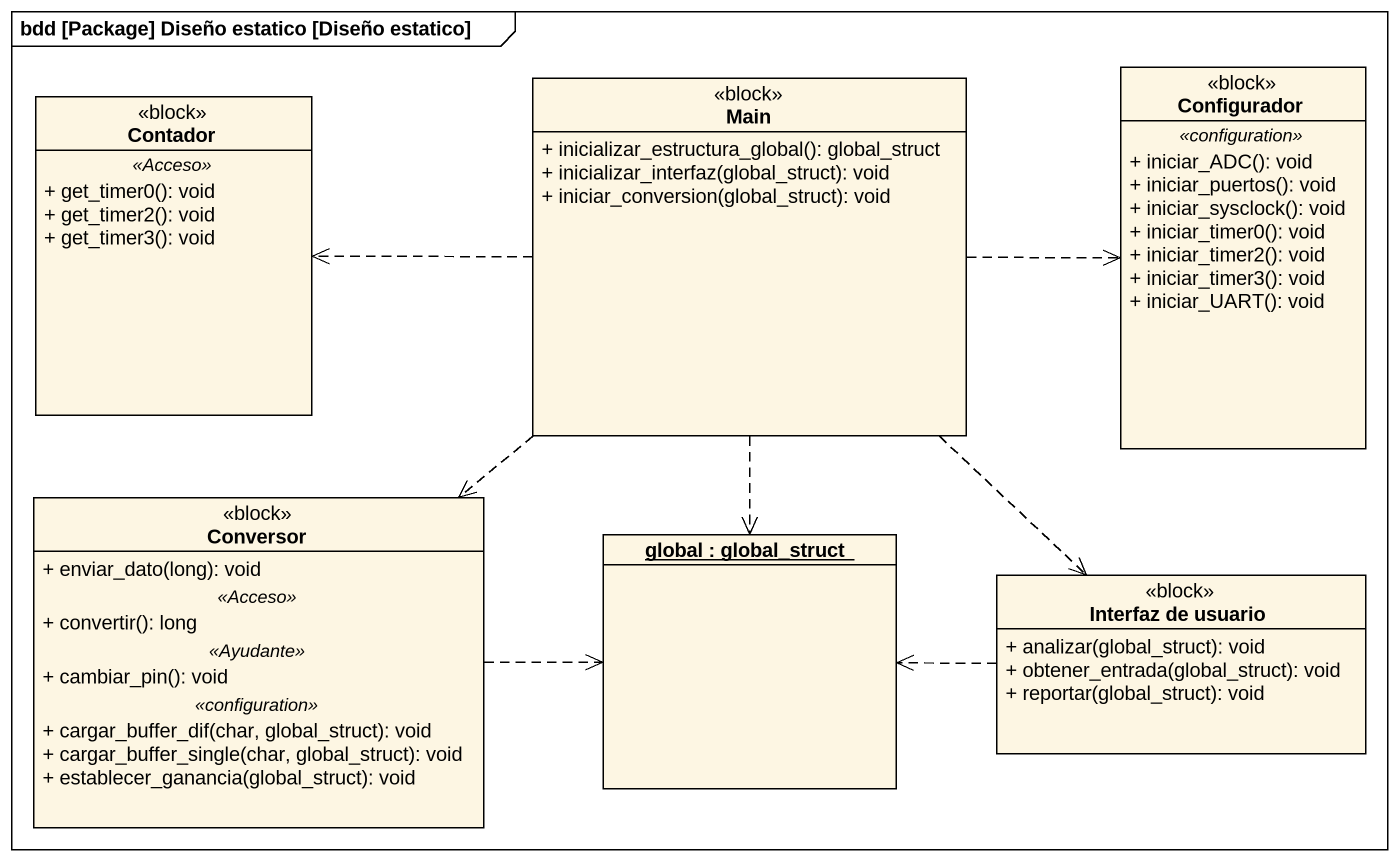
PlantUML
@startuml
mainframe bdd [Package] Diseño estatico [Diseño estatico]
hide circle
hide empty members
skinparam classAttributeIconSize 0
class Contador <<block>> {
  .. <<Acceso>> ..
  + get_timer0(): void
  + get_timer2(): void
  + get_timer3(): void
}
class Main <<block>> {
  + inicializar_estructura_global(): global_struct
  + inicializar_interfaz(global_struct): void
  + iniciar_conversion(global_struct): void
}
class Configurador <<block>> {
  .. <<configuration>> ..
  + iniciar_ADC(): void
  + iniciar_puertos(): void
  + iniciar_sysclock(): void
  + iniciar_timer0(): void
  + iniciar_timer2(): void
  + iniciar_timer3(): void
  + iniciar_UART(): void
}
class Conversor <<block>> {
  + enviar_dato(long): void
  .. <<Acceso>> ..
  + convertir(): long
  .. <<Ayudante>> ..
  + cambiar_pin(): void
  .. <<configuration>> ..
  + cargar_buffer_dif(char, global_struct): void
  + cargar_buffer_single(char, global_struct): void
  + establecer_ganancia(global_struct): void
}
object "global : global_struct" as global
class "Interfaz de usuario" as Interfaz_de_usuario <<block>> {
  + analizar(global_struct): void
  + obtener_entrada(global_struct): void
  + reportar(global_struct): void
}
Main .left.> Contador
Main .right.> Configurador
Main ..> Conversor
Main ..> global
Main ..> Interfaz_de_usuario
Conversor .right.> global
Interfaz_de_usuario .left.> global
@enduml
